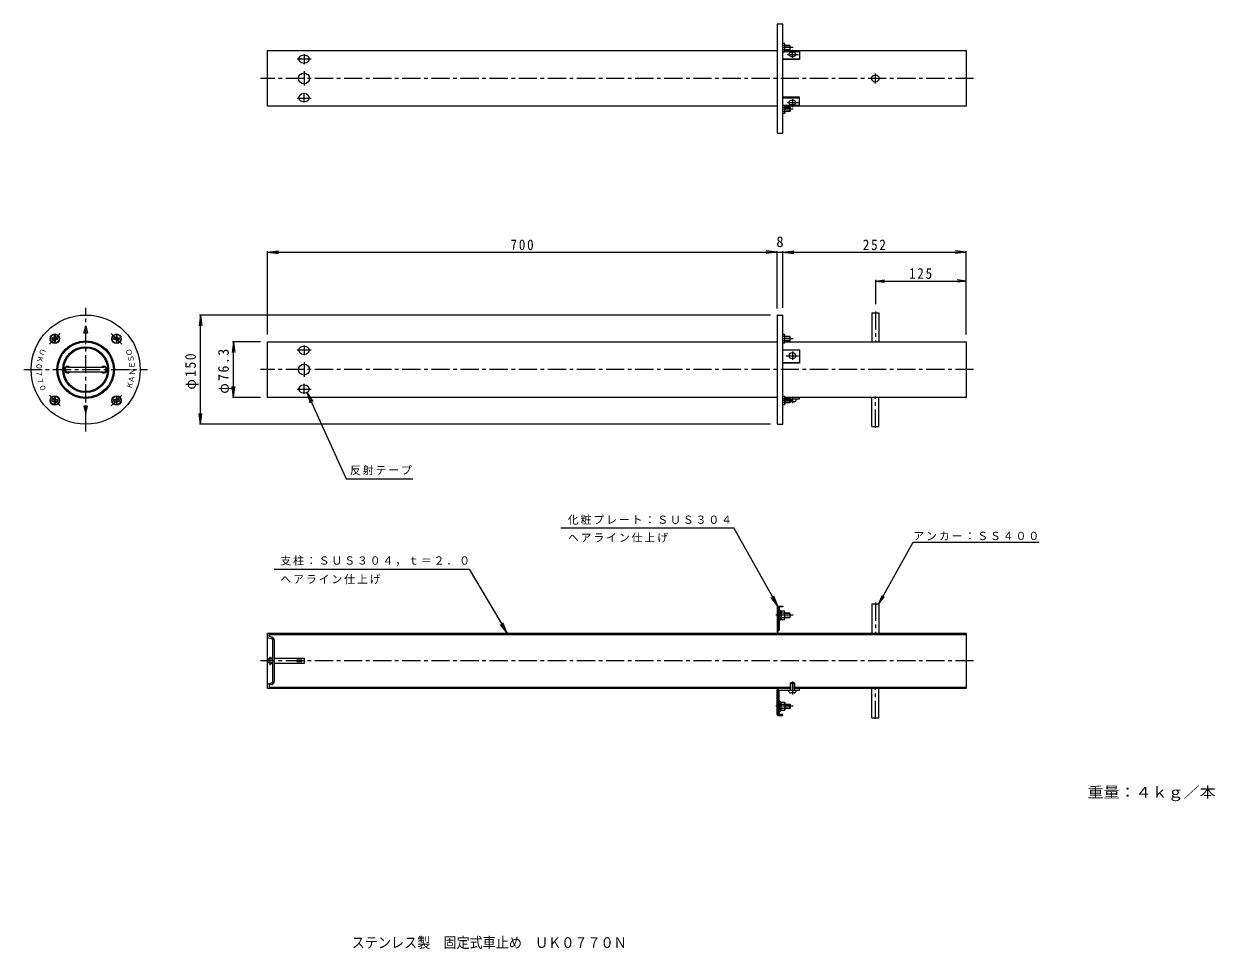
# Model space of a CAD drawing. Units: millimetres, scale not verified. Extents: x -777 to 860, y -674 to 597.
import ezdxf
from ezdxf.enums import TextEntityAlignment as Align

# ---------------------------------------------------------------- set-up
doc = ezdxf.new("R2010")
doc.units = ezdxf.units.MM
doc.header["$LTSCALE"] = 5
for name, pattern in [('CHAIN1', [8, 5, -1, 1, -1]), ('CHAIN2', [12, 9, -1, 1, -1]), ('DOUBLE_CHAIN1', [8.8, 5, -1, 0.6, -0.6, 0.6, -1])]:
    doc.linetypes.add(name, pattern=pattern)
for name, color, linetype, lineweight in [('0-0_通り芯', 3, 'Continuous', 9), ('0-4_その他', 7, 'Continuous', 9), ('0-5_寸法', 7, 'Continuous', 9), ('0-A', 7, 'Continuous', 9), ('0-B', 6, 'Continuous', 9), ('0-C', 6, 'Continuous', 9)]:
    doc.layers.add(name, color=color, linetype=linetype, lineweight=lineweight)
doc.layers.add('0-F', color=6, linetype='Continuous')
doc.layers.add('F-5_F-5ﾚｲﾔ', color=2, linetype='Continuous')
doc.styles.add('ＭＳ ゴシック', font='')
doc.styles.get('ＭＳ ゴシック').set_extended_font_data('MS Gothic')

msp = doc.modelspace()

# ---------------------------------------------------------------- linework, layer by layer
at = {"layer": '0-0_通り芯'}
for p, q in [((-441.775, 484.148), (-441.775, 560.448)), ((-441.775, 560.448), (258.225, 560.448)), ((268.847, 560.448), (518.226, 560.448)), ((518.226, 560.448), (518.226, 484.148)), ((258.225, 484.148), (-441.775, 484.148)), ((518.226, 484.148), (268.847, 484.148)), ((-733.451, 160.724), (-733.451, 163.974)), ((-653.348, 163.974), (-650.098, 163.974)), ((-441.775, 84.148), (-441.775, 160.448)), ((-441.775, 160.448), (258.225, 160.448)), ((268.847, 160.448), (518.226, 160.448)), ((518.226, 160.448), (518.226, 84.148)), ((-716.774, 125.798), (-666.774, 125.798)), ((-666.774, 118.798), (-716.774, 118.798)), ((-650.098, 83.872), (-650.098, 80.622)), ((258.225, 84.148), (-441.775, 84.148)), ((518.226, 84.148), (268.847, 84.148)), ((-730.201, 80.622), (-733.451, 80.622)), ((-441.775, -315.852), (-441.775, -239.552)), ((-441.775, -239.552), (518.226, -239.552)), ((-439.774, -244.257), (-439.774, -241.552)), ((-439.774, -241.552), (518.226, -241.552)), ((-435.887, -245.302), (-439.774, -244.257)), ((518.226, -239.552), (518.226, -315.852)), ((-441.775, -245.792), (-436.257, -247.27)), ((-434.774, -306.202), (-434.774, -249.202)), ((-432.774, -249.202), (-432.774, -306.202)), ((-434.774, -274.202), (-438.274, -274.202)), ((-438.274, -281.202), (-434.774, -281.202)), ((-441.775, -309.612), (-436.257, -308.134)), ((-435.887, -310.102), (-439.774, -311.147)), ((276.925, -315.852), (-441.775, -315.852)), ((-439.774, -311.147), (-439.774, -313.852)), ((-439.774, -313.852), (276.925, -313.852)), ((281.525, -313.852), (518.226, -313.852)), ((518.226, -315.852), (281.525, -315.852))]:
    msp.add_line(p, q, dxfattribs=at)
at = {"layer": '0-0_通り芯', "linetype": 'CHAIN1'}
for p, q in [((-401.079, 549.274), (-382.049, 549.274)), ((-391.774, 555.574), (-391.774, 541.982)), ((-391.774, 532.467), (-391.774, 512.532)), ((528.226, 522.298), (-451.775, 522.298)), ((-401.079, 495.322), (-382.049, 495.322)), ((-391.774, 489.022), (-391.774, 502.614)), ((-691.774, 37.298), (-691.774, 207.298)), ((-741.481, 157.444), (-726.926, 172)), ((-656.628, 172.005), (-642.073, 157.449)), ((-401.079, 149.274), (-382.049, 149.274)), ((-391.774, 155.574), (-391.774, 141.982)), ((-391.774, 132.467), (-391.774, 112.532)), ((-776.774, 122.298), (-606.775, 122.298)), ((528.226, 122.298), (-451.775, 122.298)), ((-391.774, 89.022), (-391.774, 102.614)), ((-726.921, 72.592), (-741.476, 87.147)), ((-642.068, 87.152), (-656.624, 72.596)), ((-401.079, 95.322), (-382.049, 95.322)), ((528.226, -277.702), (-451.775, -277.702)), ((-438.274, -283.758), (-438.274, -272.106))]:
    msp.add_line(p, q, dxfattribs=at)
at = {"layer": '0-0_通り芯'}
for points in [[(-384.274, 549.274), (-385.066, 551.41), (-386.471, 552.652), (-388.42, 553.547), (-391.774, 554.051), (-395.129, 553.547), (-397.078, 552.652), (-398.483, 551.41), (-399.275, 549.274), (-398.483, 546.667), (-397.078, 545.152), (-395.129, 544.06), (-391.774, 543.444), (-388.42, 544.06), (-386.471, 545.152), (-385.066, 546.667)], [(-399.275, 495.322), (-398.483, 493.186), (-397.078, 491.944), (-395.129, 491.049), (-391.774, 490.545), (-388.42, 491.049), (-386.471, 491.944), (-385.066, 493.186), (-384.274, 495.322), (-385.066, 497.929), (-386.471, 499.444), (-388.42, 500.536), (-391.774, 501.152), (-395.129, 500.536), (-397.078, 499.444), (-398.483, 497.929)], [(-691.774, 182.298), (-689.095, 172.298), (-694.454, 172.298)], [(-384.274, 149.274), (-385.066, 151.411), (-386.471, 152.652), (-388.42, 153.547), (-391.774, 154.051), (-395.129, 153.547), (-397.078, 152.652), (-398.483, 151.411), (-399.275, 149.274), (-398.483, 146.667), (-397.078, 145.152), (-395.129, 144.06), (-391.774, 143.445), (-388.42, 144.06), (-386.471, 145.152), (-385.066, 146.667)], [(-399.275, 95.322), (-398.483, 93.186), (-397.078, 91.944), (-395.129, 91.049), (-391.774, 90.545), (-388.42, 91.049), (-386.471, 91.944), (-385.066, 93.186), (-384.274, 95.322), (-385.066, 97.929), (-386.471, 99.444), (-388.42, 100.536), (-391.774, 101.152), (-395.129, 100.536), (-397.078, 99.444), (-398.483, 97.929)], [(-691.774, 62.298), (-689.095, 72.298), (-694.454, 72.298)], [(-401.775, -276.702), (-401.775, -278.702), (-394.774, -278.702), (-394.774, -276.702)]]:
    msp.add_lwpolyline(points, close=True, dxfattribs=at)
for points in [[(-734.951, 165.474), (-738.201, 165.474), (-738.201, 163.974), (-734.951, 163.974)], [(-733.451, 165.474), (-733.451, 168.724), (-734.951, 168.724), (-734.951, 165.474)], [(-734.951, 163.974), (-734.951, 160.724), (-733.451, 160.724)], [(-733.451, 163.974), (-730.201, 163.974), (-730.201, 165.474), (-733.451, 165.474)], [(-650.098, 165.474), (-653.348, 165.474), (-653.348, 163.974)], [(-648.598, 165.474), (-648.598, 168.724), (-650.098, 168.724), (-650.098, 165.474)], [(-650.098, 163.974), (-650.098, 160.724), (-648.598, 160.724), (-648.598, 163.974)], [(-648.598, 163.974), (-645.348, 163.974), (-645.348, 165.474), (-648.598, 165.474)], [(-733.451, 80.622), (-733.451, 83.872), (-734.951, 83.872), (-734.951, 80.622)], [(-648.598, 80.622), (-648.598, 83.872), (-650.098, 83.872)], [(-734.951, 80.622), (-738.201, 80.622), (-738.201, 79.122), (-734.951, 79.122)], [(-734.951, 79.122), (-734.951, 75.872), (-733.451, 75.872), (-733.451, 79.122)], [(-733.451, 79.122), (-730.201, 79.122), (-730.201, 80.622)], [(-650.098, 80.622), (-653.348, 80.622), (-653.348, 79.122), (-650.098, 79.122)], [(-650.098, 79.122), (-650.098, 75.872), (-648.598, 75.872), (-648.598, 79.122)], [(-648.598, 79.122), (-645.348, 79.122), (-645.348, 80.622), (-648.598, 80.622)], [(-432.774, -274.202), (-391.774, -274.202), (-391.774, -281.202), (-432.774, -281.202)]]:
    msp.add_lwpolyline(points, dxfattribs=at)
for centre, radius in [((-391.774, 522.298), 7.5), ((-691.774, 122.298), 75), ((-734.201, 164.724), 6.5), ((-734.201, 164.724), 6), ((-649.348, 164.724), 6.5), ((-649.348, 164.724), 6), ((-691.774, 122.298), 39.5), ((-691.774, 122.298), 38.15), ((-691.774, 122.298), 31.5), ((-691.774, 122.298), 30), ((-391.774, 122.298), 7.5), ((-734.201, 79.872), 6.5), ((-734.201, 79.872), 6), ((-649.348, 79.872), 6.5), ((-649.348, 79.872), 6), ((-438.274, -277.702), 3.5)]:
    msp.add_circle(centre, radius, dxfattribs=at)
for centre, radius, start, end in [((-716.774, 122.298), 4.5, 51.05756, 308.94243), ((-716.774, 122.298), 3.5, 90, 270), ((-666.774, 122.298), 4.5, 231.05756, 128.94243), ((-666.774, 122.298), 3.5, 270, 90), ((-436.775, -249.202), 4, 0, 77.17656), ((-436.775, -249.202), 2, 0, 75), ((-436.775, -306.202), 2, 285, 0), ((-436.775, -306.202), 4, 282.82343, 0)]:
    msp.add_arc(centre, radius, start, end, dxfattribs=at)
at = {"layer": '0-4_その他'}
for p, q in [((-441.775, 283.721), (-426.903, 285.679)), ((-441.775, 170.448), (-441.775, 285.221)), ((-441.775, 283.721), (258.225, 283.721)), ((-441.775, 283.721), (-426.903, 281.763)), ((258.225, 283.721), (243.354, 285.679)), ((258.225, 283.721), (243.354, 281.763)), ((258.225, 206.298), (258.225, 285.221)), ((258.225, 283.721), (268.225, 283.721)), ((266.225, 283.721), (281.097, 285.679)), ((266.225, 207.298), (266.225, 285.221)), ((266.225, 283.721), (281.097, 281.763)), ((268.225, 283.721), (518.225, 283.721)), ((518.225, 283.721), (503.354, 285.679)), ((518.225, 283.721), (503.354, 281.763)), ((518.225, 170.448), (518.225, 285.221)), ((518.225, 242.411), (518.225, 273.721)), ((393.225, 243.911), (405.619, 245.542)), ((518.225, 243.911), (505.832, 245.542)), ((393.225, 245.411), (393.225, 212.238)), ((393.225, 243.911), (518.225, 243.911)), ((393.225, 243.911), (405.619, 242.279)), ((518.225, 243.911), (505.832, 242.279)), ((-533.98, 197.298), (-535.938, 182.426)), ((249.226, 197.298), (-535.48, 197.298)), ((-533.98, 47.298), (-533.98, 197.298)), ((-533.98, 197.298), (-532.022, 182.426)), ((-488.698, 160.448), (-490.656, 145.576)), ((-451.775, 160.448), (-490.198, 160.448)), ((-488.698, 84.148), (-488.698, 160.448)), ((-488.698, 160.448), (-486.741, 145.576)), ((-488.698, 84.148), (-490.656, 99.02)), ((-488.698, 84.148), (-486.741, 99.02)), ((-451.775, 84.148), (-490.198, 84.148)), ((-533.98, 47.298), (-535.938, 62.17)), ((-533.98, 47.298), (-532.022, 62.17)), ((249.226, 47.298), (-535.48, 47.298))]:
    msp.add_line(p, q, dxfattribs=at)
at = {"layer": '0-5_寸法'}
for p, q in [((-387.732, 91.153), (-379.796, 78.424)), ((-387.732, 91.153), (-383.361, 76.804)), ((-38.714, -95.18), (198.592, -95.18)), ((259.226, -202.702), (198.592, -95.18)), ((398.226, -199.552), (445.323, -114.532)), ((445.323, -114.532), (618.328, -114.532)), ((-433.022, -151.771), (-164.799, -151.771)), ((-164.799, -151.771), (-112.644, -239.552)), ((259.226, -202.702), (250.215, -190.71)), ((259.226, -202.702), (253.626, -188.786)), ((398.226, -199.552), (402.804, -187.92)), ((398.226, -199.552), (405.658, -189.502)), ((-112.644, -239.552), (-121.923, -227.767)), ((-112.644, -239.552), (-118.557, -225.767))]:
    msp.add_line(p, q, dxfattribs=at)
msp.add_lwpolyline([(-387.732, 91.153), (-333.695, -27.759), (-242.314, -27.759)], dxfattribs=at)
at = {"layer": '0-A'}
for p, q in [((258.225, 596.298), (258.225, 448.298)), ((259.226, 597.298), (266.225, 597.298)), ((268.356, 567.611), (266.225, 567.611)), ((266.225, 561.838), (268.356, 561.838)), ((266.225, 558.974), (268.356, 558.974)), ((268.476, 559.182), (289.226, 559.182)), ((275.726, 567.724), (268.847, 567.724)), ((276.226, 567.224), (268.847, 567.224)), ((268.847, 562.224), (276.226, 562.224)), ((268.847, 561.724), (275.726, 561.724)), ((276.226, 567.224), (275.726, 567.724)), ((275.726, 567.724), (275.726, 561.724)), ((275.726, 561.724), (276.226, 562.224)), ((276.226, 562.224), (276.226, 567.224)), ((266.225, 549.182), (289.226, 549.182)), ((266.225, 495.414), (289.226, 495.414)), ((266.225, 485.622), (268.356, 485.622)), ((266.225, 482.758), (268.356, 482.758)), ((268.356, 476.985), (266.225, 476.985)), ((268.476, 485.414), (289.226, 485.414)), ((268.847, 482.872), (275.726, 482.872)), ((268.847, 482.372), (276.226, 482.372)), ((276.226, 477.372), (268.847, 477.372)), ((275.726, 476.872), (268.847, 476.872)), ((275.726, 482.872), (276.226, 482.372)), ((275.726, 476.872), (275.726, 482.872)), ((276.226, 477.372), (275.726, 476.872)), ((276.226, 482.372), (276.226, 477.372)), ((259.226, 197.298), (266.225, 197.298)), ((258.225, 196.298), (258.225, 48.298)), ((268.356, 167.611), (266.225, 167.611)), ((275.726, 167.724), (268.847, 167.724)), ((276.226, 167.224), (268.847, 167.224)), ((276.226, 167.224), (275.726, 167.724)), ((275.726, 167.724), (275.726, 161.725)), ((276.226, 162.224), (276.226, 167.224)), ((266.225, 161.838), (268.356, 161.838)), ((266.225, 158.974), (268.356, 158.974)), ((268.847, 162.224), (276.226, 162.224)), ((268.847, 161.725), (275.726, 161.725)), ((275.726, 161.725), (276.226, 162.224)), ((266.225, 132.046), (289.226, 132.046)), ((266.225, 85.622), (268.356, 85.622)), ((266.225, 82.758), (268.356, 82.758)), ((268.847, 82.872), (275.726, 82.872)), ((268.847, 82.372), (276.226, 82.372)), ((275.726, 82.872), (276.226, 82.372)), ((275.726, 76.872), (275.726, 82.872)), ((276.226, 82.372), (276.226, 77.372)), ((276.226, 82.148), (289.226, 82.148)), ((284.475, 81.148), (284.475, 82.148)), ((289.226, 82.148), (289.226, 84.148)), ((268.356, 76.985), (266.225, 76.985)), ((276.226, 77.372), (268.847, 77.372)), ((275.726, 76.872), (268.847, 76.872)), ((276.226, 77.372), (275.726, 76.872)), ((281.476, 78.148), (276.976, 78.148)), ((258.225, -203.702), (258.225, -238.202)), ((259.226, -202.702), (266.225, -202.702)), ((259.226, -203.702), (259.226, -238.202)), ((261.226, -203.702), (261.226, -235.552)), ((259.226, -238.202), (258.225, -238.202)), ((259.226, -235.552), (261.226, -235.552)), ((276.925, -307.852), (276.226, -308.552)), ((276.226, -308.552), (276.226, -317.852)), ((276.226, -308.552), (282.225, -308.552)), ((281.525, -307.852), (276.925, -307.852)), ((276.925, -317.852), (276.925, -307.852)), ((282.225, -308.552), (281.525, -307.852)), ((281.525, -307.852), (281.525, -317.852)), ((282.225, -308.552), (282.225, -317.852)), ((259.226, -317.202), (258.225, -317.202)), ((258.225, -351.702), (258.225, -317.202)), ((259.226, -351.702), (259.226, -317.202)), ((273.975, -318.852), (273.975, -317.852)), ((281.476, -321.852), (276.976, -321.852)), ((284.475, -318.852), (284.475, -317.852)), ((259.226, -352.702), (266.225, -352.702))]:
    msp.add_line(p, q, dxfattribs=at)
at = {"layer": '0-A', "linetype": 'CHAIN2'}
for p, q in [((280.225, 564.724), (266.225, 564.724)), ((280.225, 479.872), (266.225, 479.872)), ((280.225, 164.724), (266.225, 164.724)), ((280.225, 79.872), (266.225, 79.872))]:
    msp.add_line(p, q, dxfattribs=at)
at = {"layer": '0-A', "linetype": 'CHAIN1'}
for p, q in [((279.225, 550.614), (279.225, 561.581)), ((272.474, 555.337), (287.553, 555.337)), ((279.225, 493.982), (279.225, 483.016)), ((272.474, 489.259), (287.553, 489.259)), ((279.225, 147.36), (279.225, 135.559)), ((270.648, 141.373), (287.813, 141.373)), ((279.225, 84.148), (279.225, 76.113)), ((279.225, -306.229), (279.225, -323.887))]:
    msp.add_line(p, q, dxfattribs=at)
at = {"layer": '0-A', "linetype": 'DOUBLE_CHAIN1'}
for p, q in [((258.225, -208.702), (261.725, -212.202)), ((262.433, -211.495), (259.226, -208.288)), ((261.226, -207.459), (263.847, -210.08)), ((261.725, -212.202), (263.847, -210.08)), ((261.725, -212.202), (261.725, -218.202)), ((263.847, -212.202), (261.725, -212.202)), ((263.847, -212.702), (261.725, -212.702)), ((268.356, -212.315), (263.847, -212.315)), ((275.726, -212.202), (268.847, -212.202)), ((276.226, -212.702), (268.847, -212.702)), ((276.226, -212.702), (275.726, -212.202)), ((275.726, -212.202), (275.726, -218.202)), ((276.226, -217.702), (276.226, -212.702)), ((280.225, -215.202), (256.666, -215.202)), ((261.725, -218.202), (258.225, -221.702)), ((259.226, -222.116), (262.433, -218.909)), ((263.847, -220.323), (261.226, -222.944)), ((261.725, -217.702), (263.847, -217.702)), ((263.847, -220.323), (261.725, -218.202)), ((261.725, -218.202), (263.847, -218.202)), ((263.847, -218.089), (268.356, -218.089)), ((268.847, -217.702), (276.226, -217.702)), ((268.847, -218.202), (275.726, -218.202)), ((275.726, -218.202), (276.226, -217.702)), ((280.225, -340.202), (256.666, -340.202)), ((261.725, -337.202), (258.225, -333.702)), ((258.225, -346.702), (261.725, -343.202)), ((259.226, -333.288), (262.433, -336.495)), ((263.847, -335.08), (261.226, -332.459)), ((263.847, -335.08), (261.725, -337.202)), ((261.725, -343.202), (261.725, -337.202)), ((261.725, -337.202), (263.847, -337.202)), ((261.725, -337.702), (263.847, -337.702)), ((263.847, -342.702), (261.725, -342.702)), ((261.725, -343.202), (263.847, -345.323)), ((263.847, -343.202), (261.725, -343.202)), ((263.847, -337.315), (268.356, -337.315)), ((268.356, -343.089), (263.847, -343.089)), ((268.847, -337.202), (275.726, -337.202)), ((268.847, -337.702), (276.226, -337.702)), ((276.226, -342.702), (268.847, -342.702)), ((275.726, -343.202), (268.847, -343.202)), ((275.726, -337.202), (276.226, -337.702)), ((275.726, -343.202), (275.726, -337.202)), ((276.226, -342.702), (275.726, -343.202)), ((276.226, -337.702), (276.226, -342.702)), ((262.433, -343.909), (259.226, -347.116)), ((261.226, -347.944), (263.847, -345.323))]:
    msp.add_line(p, q, dxfattribs=at)
at = {"layer": '0-A'}
for points in [[(259.226, 447.298), (266.225, 447.298), (266.225, 597.298)], [(268.356, 558.974), (268.847, 559.825), (268.847, 569.624), (268.356, 570.474), (266.225, 570.474)], [(289.226, 559.182), (289.226, 548.182), (266.225, 548.182)], [(289.226, 485.414), (289.226, 496.414), (266.225, 496.414)], [(268.356, 485.622), (268.847, 484.772), (268.847, 474.972), (268.356, 474.122), (266.225, 474.122)], [(259.226, 47.298), (266.225, 47.298), (266.225, 197.298)], [(268.356, 158.974), (268.847, 159.824), (268.847, 169.624), (268.356, 170.474), (266.225, 170.474)], [(266.225, 149.366), (289.226, 149.366), (289.226, 131.046), (266.225, 131.046)], [(268.356, 85.622), (268.847, 84.772), (268.847, 74.972), (268.356, 74.122), (266.225, 74.122)], [(266.225, -202.702), (266.225, -203.702), (259.226, -203.702)], [(261.226, -351.702), (261.226, -317.852), (289.226, -317.852), (289.226, -315.852)], [(266.225, -352.702), (266.225, -351.702), (259.226, -351.702)]]:
    msp.add_lwpolyline(points, dxfattribs=at)
for points in [[(284.225, 555.337), (283.698, 556.679), (282.761, 557.458), (281.462, 558.02), (279.225, 558.337), (276.989, 558.02), (275.69, 557.458), (274.753, 556.679), (274.225, 555.337), (274.753, 553.995), (275.69, 553.216), (276.989, 552.654), (279.225, 552.337), (281.462, 552.654), (282.761, 553.216), (283.698, 553.995)], [(284.225, 489.259), (283.698, 490.601), (282.761, 491.381), (281.462, 491.943), (279.225, 492.259), (276.989, 491.943), (275.69, 491.381), (274.753, 490.601), (274.225, 489.259), (274.753, 487.918), (275.69, 487.138), (276.989, 486.576), (279.225, 486.259), (281.462, 486.576), (282.761, 487.138), (283.698, 487.918)], [(284.225, 141.373), (283.698, 143.162), (282.761, 144.202), (281.462, 144.951), (279.225, 145.373), (276.989, 144.951), (275.69, 144.202), (274.753, 143.162), (274.225, 141.373), (274.753, 139.584), (275.69, 138.545), (276.989, 137.795), (279.225, 137.373), (281.462, 137.795), (282.761, 138.545), (283.698, 139.584)]]:
    msp.add_lwpolyline(points, close=True, dxfattribs=at)
at = {"layer": '0-A', "linetype": 'DOUBLE_CHAIN1'}
for points in [[(263.847, -220.952), (268.356, -220.952), (268.847, -220.102), (268.847, -210.302), (268.356, -209.452), (263.847, -209.452)], [(263.847, -334.452), (268.356, -334.452), (268.847, -335.302), (268.847, -345.102), (268.356, -345.952), (263.847, -345.952)]]:
    msp.add_lwpolyline(points, close=True, dxfattribs=at)
at = {"layer": '0-A'}
for centre, radius, start, end in [((259.226, 596.298), 1, 90, 180), ((266.584, 569.018), 2.262, 321.54424, 30), ((260.111, 564.724), 8.736, 340.7039, 19.29608), ((266.584, 560.431), 2.262, 330, 38.45575), ((266.584, 484.165), 2.262, 321.54425, 30), ((260.111, 479.872), 8.736, 340.70392, 19.2961), ((266.584, 475.578), 2.262, 330, 38.45576), ((259.226, 448.298), 1, 180, 270), ((259.226, 196.298), 1, 90, 180), ((266.584, 169.018), 2.262, 321.54424, 30), ((260.111, 164.724), 8.736, 340.7039, 19.29608), ((266.584, 160.431), 2.262, 330, 38.45575), ((266.584, 84.165), 2.262, 321.54425, 30), ((260.111, 79.872), 8.736, 340.70392, 19.2961), ((266.584, 75.578), 2.262, 330, 38.45576), ((276.976, 81.148), 3, 255.52505, 270), ((281.476, 81.148), 3, 270, 0), ((259.226, 48.298), 1, 180, 270), ((259.226, -203.702), 1, 90, 180), ((261.226, -317.852), 2, 90, 180), ((276.976, -318.852), 3, 180, 270), ((281.476, -318.852), 3, 270, 0), ((259.226, -351.702), 1, 180, 270)]:
    msp.add_arc(centre, radius, start, end, dxfattribs=at)
at = {"layer": '0-A', "linetype": 'DOUBLE_CHAIN1'}
for centre, radius, start, end in [((266.584, -210.908), 2.262, 321.54424, 30), ((260.111, -215.202), 8.736, 340.7039, 19.29608), ((266.584, -219.496), 2.262, 330, 38.45575), ((266.584, -335.908), 2.262, 321.54424, 30), ((260.111, -340.202), 8.736, 340.7039, 19.29608), ((266.584, -344.496), 2.262, 330, 38.45575)]:
    msp.add_arc(centre, radius, start, end, dxfattribs=at)
at = {"layer": '0-B', "linetype": 'CHAIN1'}
msp.add_line((393.225, 515.393), (393.225, 529.229), dxfattribs=at)
at = {"layer": '0-B'}
msp.add_circle((393.225, 522.332), 5, dxfattribs=at)
at = {"layer": '0-C'}
for p, q in [((388.225, 200.448), (398.226, 200.448)), ((388.225, 200.448), (388.225, 160.448)), ((398.226, 200.448), (398.226, 160.448)), ((388.225, 44.148), (388.225, 84.148)), ((398.226, 44.148), (398.226, 84.148)), ((388.225, 44.148), (398.226, 44.148)), ((388.225, -199.552), (398.226, -199.552)), ((388.225, -199.552), (388.225, -239.552)), ((398.226, -199.552), (398.226, -239.552)), ((388.225, -355.852), (388.225, -315.852)), ((398.226, -355.852), (398.226, -315.852)), ((388.225, -355.852), (398.226, -355.852))]:
    msp.add_line(p, q, dxfattribs=at)
at = {"layer": '0-C', "linetype": 'CHAIN1'}
for p, q in [((393.225, 202.238), (393.225, 159.355)), ((393.225, 42.359), (393.225, 85.241)), ((393.225, -197.762), (393.225, -240.644)), ((393.225, -357.642), (393.225, -314.759))]:
    msp.add_line(p, q, dxfattribs=at)

# ---------------------------------------------------------------- texts
at = {"layer": '0-4_その他', "color": 2, "style": 'ＭＳ ゴシック'}
msp.add_text('8', height=14.66, dxfattribs=at).set_placement((257.225, 286.221), align=Align.BOTTOM_LEFT)
at = {"layer": '0-4_その他', "color": 2, "char_height": 14.66, "attachment_point": 7, "style": 'ＭＳ ゴシック'}
for s, insert in [('\\T1.27;\\W0.9;700', (-108.025, 286.221)), ('\\T1.27;\\W0.9;252', (375.975, 286.221)), ('\\T1.27;\\W0.9;125', (439.475, 246.911))]:
    msp.add_mtext(s, dxfattribs=dict(at, insert=insert))
at = {"layer": '0-4_その他', "color": 2, "char_height": 14.66, "attachment_point": 7, "rotation": 90, "style": 'ＭＳ ゴシック'}
for s, insert in [('\\T1.22;\\W0.95;φ76.3', (-491.198, 89.173)), ('\\T1.21;\\W0.95;φ150', (-536.48, 94.798))]:
    msp.add_mtext(s, dxfattribs=dict(at, insert=insert))
at = {"layer": '0-5_寸法', "char_height": 11, "attachment_point": 7, "style": 'ＭＳ ゴシック'}
for s, insert in [('\\T1.17;反射テープ', (-328.695, -22.759)), ('\\T1.17;化粧プレート：ＳＵＳ３０４', (-29.373, -90.785)), ('\\T1.17;ヘアライン仕上げ', (-29.373, -115.329)), ('\\T1.17;アンカー：ＳＳ４００', (445.418, -112.425)), ('\\T1.17;支柱：ＳＵＳ３０４，ｔ＝２．０', (-424.374, -147.262)), ('\\T1.17;ヘアライン仕上げ', (-424.374, -172.463))]:
    msp.add_mtext(s, dxfattribs=dict(at, insert=insert))
at = {"layer": '0-F', "style": 'ＭＳ ゴシック'}
for s, rotation, p in [('Ｕ', 247.5, (-754.656, 153.212)), ('Ｏ', 102.5, (-625.24, 142.342)), ('Ｋ', 256.5, (-758.803, 142.986)), ('Ｓ', 97.5, (-623.12, 132.925)), ('Ｅ', 92.501, (-622.166, 123.771)), ('０', 265.5, (-761.3, 132.238)), ('７', 274.5, (-762.085, 121.232)), ('Ｎ', 87.499, (-622.128, 113.944)), ('７', 283.5, (-761.138, 110.238)), ('０', 292.5, (-758.483, 99.528)), ('Ｋ', 71, (-627.323, 94.25)), ('Ａ', 82.501, (-623.74, 103.291))]:
    msp.add_text(s, height=7.331, rotation=rotation, dxfattribs=at).set_placement(p, align=Align.BOTTOM_LEFT)
at = {"layer": '0-F', "color": 2, "style": 'ＭＳ ゴシック', "width": 1.1}
msp.add_text('重量：４ｋｇ／本', height=14.66, dxfattribs=at).set_placement((684.818, -470.01), align=Align.BOTTOM_LEFT)
at = {"layer": 'F-5_F-5ﾚｲﾔ', "style": 'ＭＳ ゴシック', "width": 0.9}
msp.add_text('ステンレス製\u3000固定式車止め\u3000ＵＫ０７７０Ｎ', height=14.66, dxfattribs=at).set_placement((-326.25, -676.554), align=Align.BOTTOM_LEFT)

doc.saveas('drawing.dxf')
